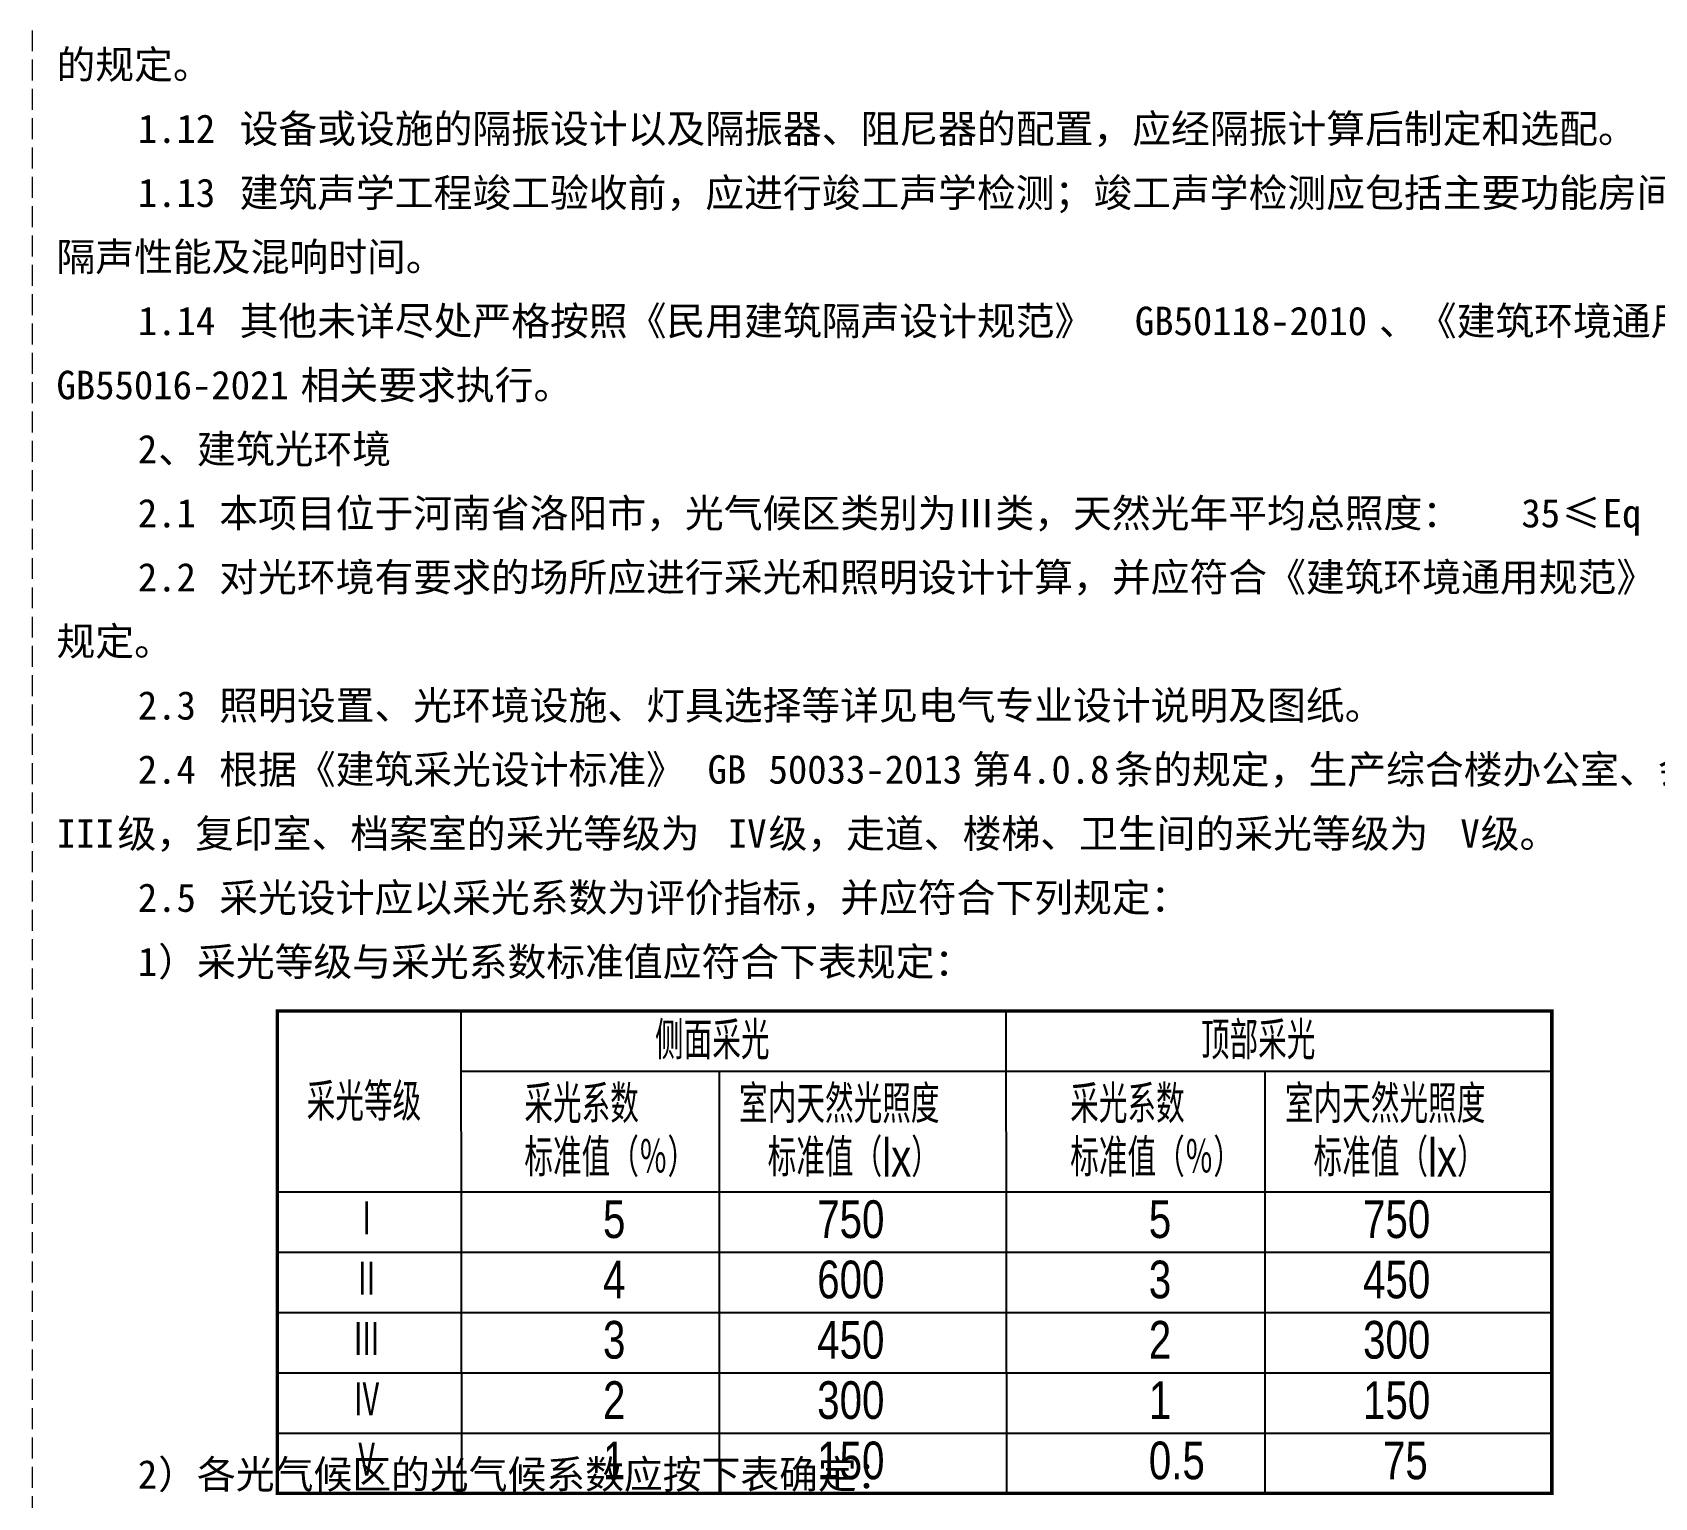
# Model space of a CAD drawing. Extents: x 1109697 to 1467097, y -139975 to 53891.
# Drawn here: x 1331797 to 1351173, y -58787 to -41296 of the extents above; entities that cross this region are included whole.
import ezdxf

# ---------------------------------------------------------------- set-up
doc = ezdxf.new("R2010")
doc.units = 0
doc.header["$LTSCALE"] = 1000
doc.header["$MEASUREMENT"] = 0
doc.linetypes.add('CONTINOUS', pattern=[0])
doc.linetypes.add('DASH', pattern=[0.35, 0.25, -0.1])
doc.layers.add('PUB_TEXT', color=7, linetype='Continuous')
doc.layers.add('SURFACE', color=6, linetype='Continuous')
doc.layers.add('不打印线', color=254, linetype='DASH', lineweight=0, plot=False)
doc.styles.add('ST', font='')
doc.styles.add('建筑设计说明字体', font='HNSJY-07', dxfattribs={"width": 0.7, "bigfont": 'HNSJY-HZ'})
doc.styles.get('ST').set_extended_font_data('NSimSun')

msp = doc.modelspace()

# ---------------------------------------------------------------- linework, layer by layer
at = {"layer": 'SURFACE', "const_width": 40}
msp.add_lwpolyline([(1334721, -58738), (1334721, -52978), (1349946, -52978), (1349946, -58738)], close=True, dxfattribs=at)
at = {"layer": 'SURFACE'}
for points in [[(1336913, -52978), (1336921, -58738)], [(1343426, -52978), (1343433, -58738)], [(1336921, -53698), (1349946, -53698)], [(1339998, -53698), (1339998, -58738)], [(1346518, -53698), (1346518, -58738)], [(1334721, -55138), (1349946, -55138)], [(1334721, -55858), (1349946, -55858)], [(1334721, -56578), (1349946, -56578)], [(1334721, -57298), (1349946, -57298)], [(1334721, -58018), (1349946, -58018)]]:
    msp.add_lwpolyline(points, dxfattribs=at)
at = {"layer": '不打印线'}
msp.add_lwpolyline([(1331797, -19141), (1355997, -19141), (1355997, -71971), (1331797, -71971)], close=True, dxfattribs=at)

# ---------------------------------------------------------------- texts
at = {"layer": 'PUB_TEXT', "style": 'ST'}
for s, height, p in [('的规定。', 339.9, (1332084, -41850)), ('设备或设施的隔振设计以及隔振器、阻尼器的配置，应经隔振计算后制定和选配。', 339.87, (1334271, -42615)), ('1.12', 339.9, (1333056, -42615)), ('建筑声学工程竣工验收前，应进行竣工声学检测；竣工声学检测应包括主要功能房间的室内噪声级、', 339.87, (1334271, -43380)), ('1.13', 339.9, (1333056, -43380)), ('隔声性能及混响时间。', 339.9, (1332084, -44145)), ('其他未详尽处严格按照《民用建筑隔声设计规范》', 339.87, (1334271, -44910)), ('GB50118-2010', 339.87, (1344965, -44910)), ('、《建筑环境通用规范》', 339.87, (1347881, -44910)), ('1.14', 339.9, (1333056, -44910)), ('GB55016-2021', 339.87, (1332084, -45675)), ('相关要求执行。', 339.9, (1335000, -45675)), ('2', 340, (1333056, -46440)), ('、建筑光环境', 339.9, (1333299, -46440)), ('2.1', 339.9, (1333056, -47205)), ('本项目位于河南省洛阳市，光气候区类别为Ⅲ类，天然光年平均总照度：', 339.87, (1334028, -47205)), ('35', 339.9, (1349582, -47205)), ('≤', 340, (1350068, -47205)), ('Eq', 339.9, (1350554, -47205)), ('2.2', 339.9, (1333056, -47970)), ('对光环境有要求的场所应进行采光和照明设计计算，并应符合《建筑环境通用规范》', 339.87, (1334028, -47970)), ('规定。', 339.9, (1332084, -48735)), ('2.3', 339.9, (1333056, -49500)), ('照明设置、光环境设施、灯具选择等详见电气专业设计说明及图纸。', 339.87, (1334028, -49500)), ('2.4', 339.9, (1333056, -50265)), ('根据《建筑采光设计标准》', 339.87, (1334028, -50265)), ('GB', 339.9, (1339861, -50265)), ('50033-2013', 339.9, (1340590, -50265)), ('第', 340, (1343020, -50265)), ('4.0.8', 339.9, (1343506, -50265)), ('条的规定，生产综合楼办公室、会议室的采光等级为', 339.87, (1344721, -50265)), ('III', 339.9, (1332084, -51030)), ('级，复印室、档案室的采光等级为', 339.87, (1332813, -51030)), ('IV', 339.9, (1340104, -51030)), ('级，走道、楼梯、卫生间的采光等级为', 339.87, (1340590, -51030)), ('V', 340, (1348853, -51030)), ('级。', 339.9, (1349096, -51030)), ('2.5', 339.9, (1333056, -51795)), ('采光设计应以采光系数为评价指标，并应符合下列规定：', 339.87, (1334028, -51795)), ('1', 340, (1333056, -52560)), ('）采光等级与采光系数标准值应符合下表规定：', 339.87, (1333299, -52560)), ('）各光气候区的光气候系数应按下表确定：', 339.87, (1333299, -58680)), ('2', 340, (1333056, -58680))]:
    msp.add_text(s, height=height, dxfattribs=at).set_placement(p)
at = {"layer": 'PUB_TEXT', "linetype": 'CONTINOUS', "style": '建筑设计说明字体', "width": 0.8}
for s, p in [('侧面采光', (1339234, -53556)), ('顶部采光', (1345754, -53556)), ('采光等级', (1335073, -54290)), ('采光系数', (1337673, -54316)), ('室内天然光照度', (1340238, -54316)), ('采光系数', (1344193, -54316)), ('室内天然光照度', (1346758, -54316)), ('标准值（％）', (1337673, -54955)), ('标准值（lx）', (1340579, -54955)), ('标准值（％）', (1344193, -54955)), ('标准值（lx）', (1347099, -54955))]:
    msp.add_text(s, height=450, dxfattribs=at).set_placement(p)
at = {"layer": 'PUB_TEXT', "color": 3, "linetype": 'CONTINOUS', "style": '建筑设计说明字体', "width": 0.8}
for s, p in [('Ⅰ', (1335618, -55689)), ('5', (1338612, -55689)), ('750', (1341171, -55689)), ('5', (1345132, -55689)), ('750', (1347691, -55689)), ('Ⅱ', (1335618, -56409)), ('4', (1338612, -56409)), ('600', (1341171, -56409)), ('3', (1345132, -56409)), ('450', (1347691, -56409)), ('Ⅲ', (1335618, -57129)), ('3', (1338612, -57129)), ('450', (1341171, -57129)), ('2', (1345132, -57129)), ('300', (1347691, -57129)), ('Ⅳ', (1335618, -57849)), ('2', (1338612, -57849)), ('300', (1341171, -57849)), ('1', (1345132, -57849)), ('150', (1347691, -57849)), ('1', (1338612, -58569)), ('150', (1341171, -58569)), ('0.5', (1345132, -58569)), ('75', (1347929, -58569)), ('Ⅴ', (1335618, -58569))]:
    msp.add_text(s, height=450, dxfattribs=at).set_placement(p)

doc.saveas('drawing.dxf')
